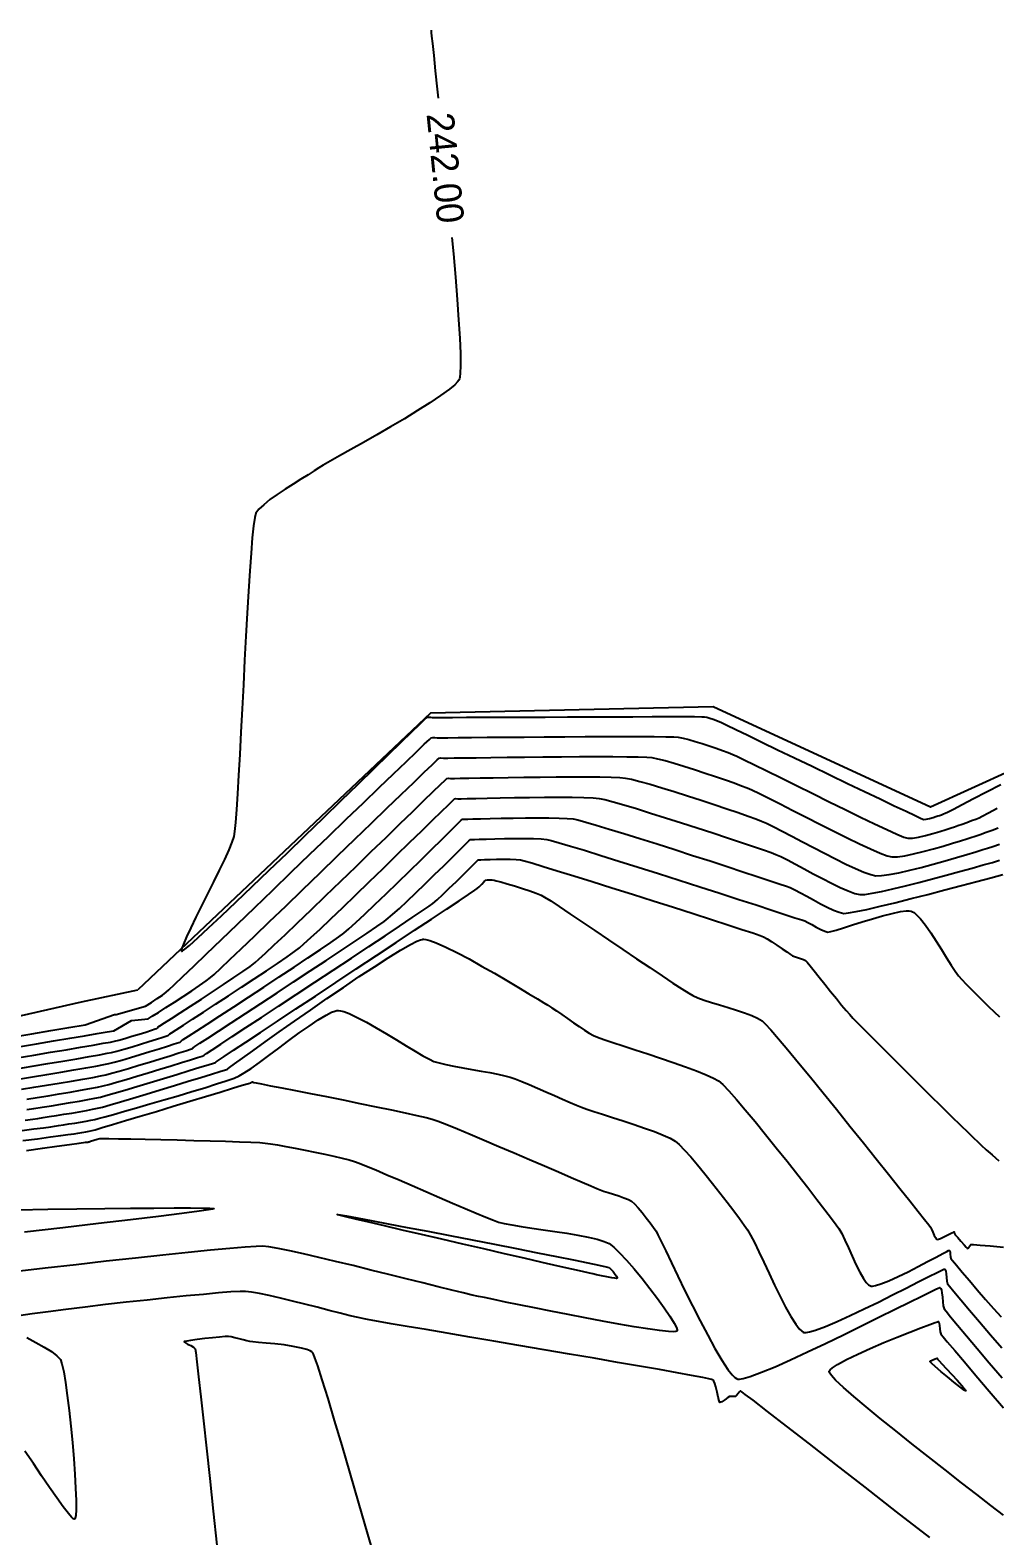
# Model space of a CAD drawing. Header units: metres. Extents: x 708931 to 723899, y 5405153 to 5413472.
# Drawn here: x 709458.7 to 709600.9, y 5411936.3 to 5412158.4 of the extents above; entities that cross this region are included whole.
import ezdxf

# ---------------------------------------------------------------- set-up
doc = ezdxf.new("R2010")
doc.units = ezdxf.units.M
doc.header["$LTSCALE"] = 12.7
doc.header["$MEASUREMENT"] = 0
for name, color, linetype in [('CONT-MJR1', 252, 'Continuous'), ('CONT-MNR1', 251, 'Continuous'), ('contornos2', 7, 'Continuous')]:
    doc.layers.add(name, color=color, linetype=linetype)

msp = doc.modelspace()

# ---------------------------------------------------------------- linework, layer by layer
at = {"layer": 'CONT-MJR1', "flags": 128}
for points, elevation in [([(709456.96, 5412008.41), (709459.58, 5412008.85), (709462.12, 5412009.27), (709464.51, 5412009.68), (709466.67, 5412010.04), (709468.53, 5412010.36), (709470, 5412010.61), (709471.01, 5412010.79), (709473.61, 5412012.29), (709473.61, 5412012.29), (709473.61, 5412012.29), (709473.61, 5412012.29), (709473.61, 5412012.29), (709473.61, 5412012.29), (709473.61, 5412012.29), (709473.61, 5412012.29), (709473.61, 5412012.29), (709473.61, 5412012.29), (709476.06, 5412012.53), (709476.66, 5412012.91), (709477.56, 5412013.49), (709478.67, 5412014.2), (709479.91, 5412015), (709481.21, 5412015.85), (709482.47, 5412016.68), (709483.62, 5412017.46), (709484.58, 5412018.13), (709485.26, 5412018.64), (709485.78, 5412019.1), (709486.74, 5412019.99), (709488.09, 5412021.27), (709489.78, 5412022.88), (709491.75, 5412024.77), (709493.95, 5412026.89), (709496.33, 5412029.18), (709498.82, 5412031.59), (709501.39, 5412034.07), (709503.97, 5412036.56), (709506.51, 5412039.02), (709508.95, 5412041.38), (709511.25, 5412043.61), (709513.35, 5412045.64), (709515.19, 5412047.42), (709516.72, 5412048.9), (709517.89, 5412050.02), (709518.65, 5412050.74), (709518.93, 5412051), (709519.21, 5412051.03), (709519.59, 5412051.01), (709519.89, 5412051), (709520.24, 5412051), (709521.15, 5412051.02), (709522.56, 5412051.04), (709524.38, 5412051.06), (709526.54, 5412051.09), (709528.95, 5412051.12), (709531.54, 5412051.15), (709534.24, 5412051.18), (709536.97, 5412051.2), (709539.64, 5412051.21), (709542.19, 5412051.22), (709544.53, 5412051.22), (709546.59, 5412051.2), (709548.3, 5412051.17), (709549.56, 5412051.13), (709550.31, 5412051.07), (709551.15, 5412050.9), (709552.25, 5412050.62), (709553.57, 5412050.24), (709555.03, 5412049.8), (709556.58, 5412049.31), (709558.16, 5412048.8), (709559.7, 5412048.28), (709561.15, 5412047.78), (709562.45, 5412047.33), (709563.53, 5412046.93), (709564.33, 5412046.63), (709565.05, 5412046.31), (709566.15, 5412045.78), (709567.56, 5412045.07), (709569.22, 5412044.23), (709571.07, 5412043.29), (709573.05, 5412042.28), (709575.08, 5412041.25), (709577.11, 5412040.23), (709579.08, 5412039.26), (709580.91, 5412038.37), (709582.55, 5412037.6), (709583.93, 5412037), (709585, 5412036.59), (709585.67, 5412036.41), (709586.49, 5412036.43), (709587.58, 5412036.59), (709588.88, 5412036.86), (709590.31, 5412037.21), (709591.79, 5412037.61), (709593.24, 5412038.03), (709594.6, 5412038.44), (709595.79, 5412038.81), (709596.72, 5412039.1), (709597.33, 5412039.29), (709597.95, 5412039.49), (709598.7, 5412039.75), (709599.56, 5412040.05), (709600.46, 5412040.38), (709601.35, 5412040.71)], 240), ([(709458.17, 5412000.7), (709459.68, 5412000.94), (709461.3, 5412001.2), (709462.94, 5412001.47), (709464.56, 5412001.74), (709466.08, 5412002), (709467.44, 5412002.25), (709468.58, 5412002.46), (709469.42, 5412002.64), (709470.24, 5412002.85), (709471.38, 5412003.18), (709472.79, 5412003.59), (709474.37, 5412004.06), (709476.06, 5412004.57), (709477.77, 5412005.09), (709479.43, 5412005.61), (709480.96, 5412006.08), (709482.28, 5412006.5), (709483.33, 5412006.82), (709484.01, 5412007.04), (709484.26, 5412007.12), (709484.31, 5412007.17), (709484.36, 5412007.23), (709484.65, 5412007.42), (709485.47, 5412007.96), (709486.75, 5412008.8), (709488.43, 5412009.91), (709490.45, 5412011.24), (709492.74, 5412012.74), (709495.24, 5412014.39), (709497.88, 5412016.13), (709500.6, 5412017.93), (709503.33, 5412019.73), (709506.01, 5412021.51), (709508.58, 5412023.21), (709510.97, 5412024.8), (709513.12, 5412026.23), (709514.96, 5412027.47), (709516.43, 5412028.46), (709517.47, 5412029.17), (709518, 5412029.56), (709518.65, 5412030.11), (709519.48, 5412030.88), (709520.43, 5412031.79), (709521.43, 5412032.76), (709522.41, 5412033.72), (709523.3, 5412034.6), (709524.02, 5412035.32), (709524.5, 5412035.81), (709524.69, 5412035.99), (709524.78, 5412035.99), (709524.88, 5412035.99), (709525.09, 5412036), (709525.65, 5412036.02), (709526.46, 5412036.04), (709527.42, 5412036.07), (709528.44, 5412036.08), (709529.43, 5412036.08), (709530.29, 5412036.06), (709530.92, 5412036), (709531.47, 5412035.86), (709532.62, 5412035.53), (709534.27, 5412035.03), (709536.35, 5412034.39), (709538.79, 5412033.63), (709541.5, 5412032.78), (709544.41, 5412031.87), (709547.43, 5412030.92), (709550.49, 5412029.95), (709553.5, 5412028.99), (709556.4, 5412028.06), (709559.09, 5412027.19), (709561.5, 5412026.41), (709563.56, 5412025.74), (709565.17, 5412025.21), (709566.27, 5412024.84), (709566.77, 5412024.65), (709567.31, 5412024.35), (709567.99, 5412023.92), (709568.74, 5412023.4), (709569.5, 5412022.88), (709570.18, 5412022.4), (709570.71, 5412022.03), (709571.02, 5412021.84), (709571.34, 5412021.71), (709571.77, 5412021.57), (709572.23, 5412021.43), (709572.65, 5412021.29), (709572.95, 5412021.13), (709573.18, 5412020.89), (709573.63, 5412020.36), (709574.24, 5412019.6), (709574.98, 5412018.67), (709575.8, 5412017.64), (709576.65, 5412016.58), (709577.49, 5412015.53), (709578.26, 5412014.57), (709578.93, 5412013.76), (709579.46, 5412013.16), (709579.92, 5412012.66), (709580.72, 5412011.85), (709581.8, 5412010.76), (709583.1, 5412009.44), (709584.59, 5412007.95), (709586.2, 5412006.34), (709587.89, 5412004.65), (709589.61, 5412002.94), (709591.31, 5412001.25), (709592.94, 5411999.64), (709594.45, 5411998.15), (709595.79, 5411996.84), (709596.91, 5411995.75), (709597.75, 5411994.93), (709598.28, 5411994.44), (709598.85, 5411993.92), (709599.59, 5411993.24), (709600.46, 5411992.46), (709601.43, 5411991.59)], 235), ([(709458.13, 5411993.14), (709460.47, 5411993.46), (709462.61, 5411993.75), (709464.45, 5411994), (709465.89, 5411994.2), (709466.83, 5411994.33), (709467.17, 5411994.37), (709467.27, 5411994.39), (709467.37, 5411994.41), (709467.57, 5411994.48), (709468.02, 5411994.63), (709468.54, 5411994.78), (709468.92, 5411994.88), (709469.31, 5411994.88), (709470.26, 5411994.87), (709471.68, 5411994.85), (709473.49, 5411994.82), (709475.59, 5411994.77), (709477.9, 5411994.73), (709480.33, 5411994.67), (709482.8, 5411994.61), (709485.2, 5411994.55), (709487.46, 5411994.48), (709489.49, 5411994.41), (709491.2, 5411994.35), (709492.49, 5411994.28), (709493.29, 5411994.22), (709494.09, 5411994.11), (709495.13, 5411993.94), (709496.36, 5411993.72), (709497.73, 5411993.46), (709499.17, 5411993.18), (709500.64, 5411992.87), (709502.08, 5411992.57), (709503.44, 5411992.27), (709504.66, 5411991.98), (709505.68, 5411991.72), (709506.46, 5411991.5), (709507.16, 5411991.25), (709508.23, 5411990.82), (709509.61, 5411990.25), (709511.23, 5411989.55), (709513.04, 5411988.77), (709514.98, 5411987.93), (709516.98, 5411987.06), (709518.98, 5411986.18), (709520.93, 5411985.34), (709522.76, 5411984.55), (709524.41, 5411983.85), (709525.83, 5411983.27), (709526.94, 5411982.83), (709527.69, 5411982.56), (709528.52, 5411982.36), (709529.65, 5411982.14), (709531.03, 5411981.92), (709532.6, 5411981.68), (709534.28, 5411981.43), (709536.02, 5411981.17), (709537.75, 5411980.9), (709539.4, 5411980.62), (709540.92, 5411980.32), (709542.24, 5411980.02), (709543.29, 5411979.7), (709544.01, 5411979.38), (709544.67, 5411978.86), (709545.54, 5411978.03), (709546.55, 5411976.93), (709547.68, 5411975.65), (709548.85, 5411974.24), (709550.01, 5411972.77), (709551.12, 5411971.31), (709552.13, 5411969.93), (709552.97, 5411968.69), (709553.59, 5411967.65), (709553.91, 5411967.02), (709554.01, 5411966.68), (709554.01, 5411966.53), (709553.99, 5411966.48), (709553.96, 5411966.45), (709553.83, 5411966.4), (709553.48, 5411966.37), (709552.73, 5411966.41), (709551.4, 5411966.55), (709549.69, 5411966.79), (709547.68, 5411967.12), (709545.43, 5411967.51), (709543.02, 5411967.95), (709540.49, 5411968.42), (709537.94, 5411968.92), (709535.41, 5411969.42), (709532.99, 5411969.9), (709530.73, 5411970.36), (709528.71, 5411970.77), (709526.99, 5411971.13), (709525.64, 5411971.41), (709524.73, 5411971.59), (709523.83, 5411971.79), (709522.5, 5411972.11), (709520.79, 5411972.53), (709518.78, 5411973.03), (709516.53, 5411973.59), (709514.08, 5411974.2), (709511.52, 5411974.84), (709508.89, 5411975.49), (709506.25, 5411976.14), (709503.68, 5411976.76), (709501.23, 5411977.34), (709498.95, 5411977.86), (709496.92, 5411978.3), (709495.2, 5411978.65), (709493.83, 5411978.89), (709492.9, 5411979), (709491.98, 5411978.98), (709490.35, 5411978.87), (709488.07, 5411978.68), (709485.24, 5411978.41), (709481.93, 5411978.08), (709478.21, 5411977.69), (709474.17, 5411977.25), (709469.88, 5411976.78), (709465.42, 5411976.27), (709460.87, 5411975.75), (709456.3, 5411975.21)], 230), ([(709602.12, 5411939.32), (709600.28, 5411940.74), (709598.19, 5411942.36), (709595.92, 5411944.12), (709593.53, 5411945.99), (709591.07, 5411947.91), (709588.62, 5411949.85), (709586.24, 5411951.75), (709583.97, 5411953.58), (709581.9, 5411955.29), (709580.06, 5411956.84), (709578.54, 5411958.17), (709577.39, 5411959.26), (709576.77, 5411959.91), (709576.51, 5411960.27), (709576.43, 5411960.43), (709576.43, 5411960.49), (709576.45, 5411960.57), (709576.57, 5411960.75), (709576.92, 5411961.06), (709577.67, 5411961.56), (709578.99, 5411962.28), (709580.64, 5411963.09), (709582.5, 5411963.93), (709584.47, 5411964.78), (709586.44, 5411965.59), (709588.3, 5411966.34), (709589.95, 5411966.98), (709591.28, 5411967.47), (709592.04, 5411967.74), (709592.39, 5411967.85), (709592.51, 5411967.88), (709592.54, 5411967.87), (709592.56, 5411967.85), (709592.61, 5411967.78), (709592.66, 5411967.61), (709592.71, 5411967.29), (709592.75, 5411966.82), (709592.8, 5411966.38), (709592.89, 5411966.07), (709592.9, 5411966.05), (709592.99, 5411965.93), (709593.25, 5411965.61), (709593.85, 5411964.89), (709594.94, 5411963.6), (709596.36, 5411961.92), (709598.07, 5411959.91), (709600.02, 5411957.63), (709602.15, 5411955.14)], 230)]:
    msp.add_lwpolyline(points, dxfattribs=dict(at, elevation=elevation))
at = {"layer": 'CONT-MNR1', "flags": 128}
for points, elevation in [([(709517.75, 5412158.38), (709517.76, 5412158.29), (709517.79, 5412158.05), (709517.84, 5412157.49), (709517.95, 5412156.42), (709518.14, 5412154.62), (709518.38, 5412152.35), (709518.66, 5412149.68), (709518.8, 5412148.33)], 242), ([(709520.83, 5412127.77), (709521.04, 5412125.4), (709521.34, 5412121.93), (709521.6, 5412118.65), (709521.82, 5412115.64), (709521.98, 5412112.96), (709522.07, 5412110.68), (709522.1, 5412108.85), (709522.06, 5412107.77), (709522, 5412107.21), (709521.94, 5412106.95), (709521.9, 5412106.86), (709521.84, 5412106.75), (709521.65, 5412106.5), (709521.24, 5412106.07), (709520.46, 5412105.41), (709519.16, 5412104.46), (709517.58, 5412103.39), (709515.77, 5412102.25), (709513.82, 5412101.06), (709511.79, 5412099.86), (709509.75, 5412098.68), (709507.77, 5412097.55), (709505.92, 5412096.51), (709504.27, 5412095.58), (709502.89, 5412094.79), (709501.85, 5412094.19), (709501.22, 5412093.81), (709500.53, 5412093.36), (709499.63, 5412092.8), (709498.57, 5412092.14), (709497.42, 5412091.42), (709496.23, 5412090.66), (709495.07, 5412089.88), (709494, 5412089.12), (709493.08, 5412088.38), (709492.36, 5412087.71), (709491.91, 5412087.12), (709491.75, 5412086.51), (709491.58, 5412085.28), (709491.4, 5412083.5), (709491.22, 5412081.25), (709491.03, 5412078.6), (709490.85, 5412075.62), (709490.65, 5412072.38), (709490.46, 5412068.96), (709490.27, 5412065.42), (709490.08, 5412061.83), (709489.9, 5412058.27), (709489.72, 5412054.82), (709489.54, 5412051.53), (709489.37, 5412048.48), (709489.21, 5412045.75), (709489.06, 5412043.41), (709488.92, 5412041.52), (709488.79, 5412040.17), (709488.68, 5412039.41), (709488.4, 5412038.59), (709487.92, 5412037.45), (709487.28, 5412036.05), (709486.52, 5412034.46), (709485.68, 5412032.75), (709484.8, 5412030.97), (709483.92, 5412029.21), (709483.09, 5412027.52), (709482.34, 5412025.97), (709481.71, 5412024.63), (709481.25, 5412023.56), (709481.03, 5412022.95), (709480.96, 5412022.65), (709480.97, 5412022.54), (709480.99, 5412022.52), (709481.02, 5412022.51), (709481.13, 5412022.57), (709481.45, 5412022.81), (709482.13, 5412023.38), (709483.36, 5412024.48), (709484.95, 5412025.94), (709486.85, 5412027.73), (709489.01, 5412029.78), (709491.38, 5412032.04), (709493.91, 5412034.46), (709496.53, 5412037), (709499.21, 5412039.59), (709501.88, 5412042.18), (709504.49, 5412044.72), (709507, 5412047.16), (709509.35, 5412049.45), (709511.48, 5412051.53), (709513.35, 5412053.35), (709514.9, 5412054.86), (709516.08, 5412056.01), (709516.83, 5412056.74), (709517.11, 5412057), (709517.34, 5412057.03), (709517.65, 5412057.02), (709517.89, 5412057), (709518.27, 5412057), (709519.3, 5412057.01), (709520.9, 5412057.01), (709522.98, 5412057.02), (709525.47, 5412057.03), (709528.28, 5412057.04), (709531.34, 5412057.05), (709534.57, 5412057.06), (709537.87, 5412057.07), (709541.18, 5412057.08), (709544.41, 5412057.09), (709547.49, 5412057.1), (709550.32, 5412057.11), (709552.83, 5412057.11), (709554.94, 5412057.11), (709556.58, 5412057.11), (709557.64, 5412057.1), (709558.07, 5412057.09), (709558.41, 5412057.02), (709558.85, 5412056.89), (709559.32, 5412056.73), (709559.75, 5412056.58), (709560.08, 5412056.45), (709560.45, 5412056.28), (709561.35, 5412055.85), (709562.7, 5412055.2), (709564.45, 5412054.36), (709566.52, 5412053.36), (709568.83, 5412052.24), (709571.32, 5412051.04), (709573.91, 5412049.79), (709576.55, 5412048.52), (709579.14, 5412047.27), (709581.63, 5412046.07), (709583.95, 5412044.97), (709586.01, 5412043.98), (709587.76, 5412043.15), (709589.12, 5412042.51), (709590.01, 5412042.1), (709590.38, 5412041.95), (709590.74, 5412041.98), (709591.22, 5412042.09), (709591.74, 5412042.24), (709592.17, 5412042.37), (709592.44, 5412042.46), (709592.68, 5412042.54), (709592.99, 5412042.65), (709593.3, 5412042.77), (709593.54, 5412042.86), (709593.88, 5412043.04), (709594.74, 5412043.49), (709596.04, 5412044.16), (709597.7, 5412045.02), (709599.63, 5412046.01), (709601.75, 5412047.09)], 242), ([(709455.95, 5412009.83), (709458.88, 5412010.32), (709461.72, 5412010.8), (709464.38, 5412011.25), (709466.78, 5412011.65), (709471.1, 5412013.16), (709471.1, 5412013.16), (709471.1, 5412013.16), (709471.1, 5412013.16), (709471.1, 5412013.16), (709471.1, 5412013.16), (709471.1, 5412013.16), (709471.1, 5412013.16), (709471.1, 5412013.16), (709471.33, 5412013.16), (709471.33, 5412013.16), (709471.33, 5412013.16), (709471.33, 5412013.16), (709475.66, 5412014.39), (709476.53, 5412014.95), (709477.4, 5412015.53), (709478.17, 5412016.05), (709478.72, 5412016.46), (709479.1, 5412016.8), (709479.93, 5412017.59), (709481.17, 5412018.77), (709482.77, 5412020.3), (709484.67, 5412022.13), (709486.84, 5412024.22), (709489.22, 5412026.51), (709491.76, 5412028.96), (709494.42, 5412031.53), (709497.15, 5412034.16), (709499.9, 5412036.81), (709502.61, 5412039.43), (709505.25, 5412041.97), (709507.77, 5412044.4), (709510.11, 5412046.65), (709512.22, 5412048.69), (709514.07, 5412050.47), (709515.6, 5412051.93), (709516.75, 5412053.04), (709517.5, 5412053.75), (709517.78, 5412054), (709518.01, 5412054.04), (709518.32, 5412054.03), (709518.64, 5412054.01), (709518.89, 5412054), (709519.26, 5412054), (709520.24, 5412054.01), (709521.75, 5412054.03), (709523.7, 5412054.05), (709526.03, 5412054.07), (709528.65, 5412054.09), (709531.48, 5412054.11), (709534.44, 5412054.13), (709537.46, 5412054.15), (709540.46, 5412054.17), (709543.35, 5412054.18), (709546.07, 5412054.19), (709548.53, 5412054.18), (709550.64, 5412054.17), (709552.35, 5412054.15), (709553.55, 5412054.12), (709554.19, 5412054.08), (709554.89, 5412053.94), (709555.74, 5412053.73), (709556.69, 5412053.45), (709557.71, 5412053.13), (709558.75, 5412052.79), (709559.76, 5412052.44), (709560.71, 5412052.11), (709561.54, 5412051.8), (709562.21, 5412051.54), (709562.82, 5412051.27), (709563.92, 5412050.74), (709565.42, 5412050.01), (709567.25, 5412049.1), (709569.35, 5412048.07), (709571.62, 5412046.94), (709574.01, 5412045.76), (709576.43, 5412044.57), (709578.8, 5412043.4), (709581.07, 5412042.3), (709583.14, 5412041.31), (709584.94, 5412040.46), (709586.41, 5412039.8), (709587.46, 5412039.36), (709588.03, 5412039.18), (709588.71, 5412039.2), (709589.6, 5412039.35), (709590.62, 5412039.59), (709591.7, 5412039.88), (709592.74, 5412040.19), (709593.67, 5412040.49), (709594.41, 5412040.73), (709594.89, 5412040.88), (709595.39, 5412041.04), (709596.02, 5412041.26), (709596.72, 5412041.51), (709597.42, 5412041.77), (709598.05, 5412042.01), (709598.54, 5412042.21), (709599, 5412042.44), (709599.93, 5412042.92), (709601.22, 5412043.6)], 241), ([(709456.73, 5412006.78), (709459.2, 5412007.19), (709461.63, 5412007.6), (709463.95, 5412007.99), (709466.08, 5412008.35), (709467.93, 5412008.67), (709469.43, 5412008.93), (709470.5, 5412009.12), (709471.07, 5412009.23), (709471.74, 5412009.41), (709472.63, 5412009.66), (709473.65, 5412009.96), (709474.7, 5412010.29), (709475.69, 5412010.59), (709476.52, 5412010.86), (709477.1, 5412011.04), (709477.32, 5412011.12), (709477.43, 5412011.23), (709477.53, 5412011.35), (709477.78, 5412011.51), (709478.46, 5412011.94), (709479.48, 5412012.6), (709480.78, 5412013.44), (709482.27, 5412014.41), (709483.89, 5412015.46), (709485.54, 5412016.54), (709487.17, 5412017.61), (709488.68, 5412018.62), (709490.01, 5412019.53), (709491.08, 5412020.28), (709491.81, 5412020.83), (709492.38, 5412021.32), (709493.34, 5412022.21), (709494.64, 5412023.43), (709496.23, 5412024.94), (709498.05, 5412026.69), (709500.06, 5412028.62), (709502.2, 5412030.69), (709504.43, 5412032.84), (709506.69, 5412035.03), (709508.93, 5412037.21), (709511.11, 5412039.31), (709513.16, 5412041.31), (709515.04, 5412043.13), (709516.7, 5412044.74), (709518.08, 5412046.08), (709519.14, 5412047.1), (709519.82, 5412047.76), (709520.08, 5412048), (709520.32, 5412048.02), (709520.63, 5412048.01), (709520.89, 5412048), (709521.21, 5412048), (709522.04, 5412048.02), (709523.33, 5412048.05), (709524.98, 5412048.08), (709526.93, 5412048.11), (709529.1, 5412048.15), (709531.42, 5412048.18), (709533.81, 5412048.21), (709536.2, 5412048.23), (709538.52, 5412048.24), (709540.7, 5412048.24), (709542.65, 5412048.22), (709544.3, 5412048.19), (709545.59, 5412048.13), (709546.43, 5412048.05), (709547.31, 5412047.87), (709548.53, 5412047.56), (709550.03, 5412047.14), (709551.75, 5412046.63), (709553.61, 5412046.05), (709555.57, 5412045.43), (709557.55, 5412044.79), (709559.49, 5412044.14), (709561.34, 5412043.52), (709563.02, 5412042.95), (709564.47, 5412042.44), (709565.64, 5412042.02), (709566.46, 5412041.71), (709567.22, 5412041.38), (709568.26, 5412040.87), (709569.51, 5412040.22), (709570.94, 5412039.48), (709572.49, 5412038.66), (709574.1, 5412037.81), (709575.75, 5412036.96), (709577.36, 5412036.13), (709578.9, 5412035.37), (709580.31, 5412034.71), (709581.56, 5412034.18), (709582.57, 5412033.81), (709583.32, 5412033.64), (709584.14, 5412033.66), (709585.29, 5412033.81), (709586.7, 5412034.08), (709588.3, 5412034.45), (709590.01, 5412034.88), (709591.78, 5412035.36), (709593.54, 5412035.85), (709595.22, 5412036.33), (709596.75, 5412036.79), (709598.06, 5412037.19), (709599.09, 5412037.5), (709599.78, 5412037.71), (709600.55, 5412037.96), (709601.53, 5412038.3)], 239), ([(709456.69, 5412005.18), (709458.97, 5412005.56), (709461.25, 5412005.94), (709463.46, 5412006.31), (709465.52, 5412006.66), (709467.34, 5412006.97), (709468.86, 5412007.24), (709469.99, 5412007.45), (709470.66, 5412007.58), (709471.44, 5412007.79), (709472.47, 5412008.08), (709473.67, 5412008.43), (709474.92, 5412008.81), (709476.16, 5412009.2), (709477.28, 5412009.55), (709478.2, 5412009.84), (709478.82, 5412010.04), (709479.06, 5412010.12), (709479.15, 5412010.22), (709479.24, 5412010.32), (709479.49, 5412010.48), (709480.18, 5412010.93), (709481.24, 5412011.61), (709482.61, 5412012.5), (709484.22, 5412013.54), (709486, 5412014.7), (709487.88, 5412015.93), (709489.8, 5412017.19), (709491.7, 5412018.44), (709493.49, 5412019.63), (709495.12, 5412020.72), (709496.52, 5412021.68), (709497.62, 5412022.46), (709498.36, 5412023.01), (709499.02, 5412023.58), (709500.05, 5412024.52), (709501.38, 5412025.77), (709502.96, 5412027.28), (709504.74, 5412028.98), (709506.65, 5412030.83), (709508.65, 5412032.76), (709510.68, 5412034.73), (709512.68, 5412036.67), (709514.59, 5412038.54), (709516.37, 5412040.27), (709517.95, 5412041.82), (709519.29, 5412043.12), (709520.32, 5412044.12), (709520.98, 5412044.76), (709521.23, 5412044.99), (709521.42, 5412045.02), (709521.68, 5412045), (709521.88, 5412044.99), (709522.21, 5412045), (709523.07, 5412045.02), (709524.37, 5412045.06), (709526.03, 5412045.09), (709527.96, 5412045.13), (709530.07, 5412045.17), (709532.27, 5412045.2), (709534.48, 5412045.22), (709536.61, 5412045.23), (709538.57, 5412045.22), (709540.27, 5412045.19), (709541.63, 5412045.13), (709542.55, 5412045.04), (709543.37, 5412044.87), (709544.6, 5412044.55), (709546.18, 5412044.1), (709548.03, 5412043.54), (709550.11, 5412042.9), (709552.33, 5412042.21), (709554.65, 5412041.47), (709556.98, 5412040.71), (709559.28, 5412039.96), (709561.47, 5412039.24), (709563.49, 5412038.57), (709565.28, 5412037.96), (709566.76, 5412037.45), (709567.88, 5412037.06), (709568.58, 5412036.8), (709569.33, 5412036.46), (709570.31, 5412035.97), (709571.46, 5412035.37), (709572.73, 5412034.68), (709574.08, 5412033.95), (709575.45, 5412033.22), (709576.8, 5412032.53), (709578.07, 5412031.91), (709579.23, 5412031.4), (709580.21, 5412031.04), (709580.96, 5412030.87), (709581.67, 5412030.9), (709582.76, 5412031.06), (709584.16, 5412031.33), (709585.82, 5412031.7), (709587.67, 5412032.14), (709589.64, 5412032.64), (709591.67, 5412033.17), (709593.7, 5412033.71), (709595.66, 5412034.25), (709597.49, 5412034.76), (709599.12, 5412035.23), (709600.5, 5412035.62), (709601.55, 5412035.93)], 238), ([(709456.95, 5412003.65), (709459, 5412003.98), (709461.1, 5412004.33), (709463.16, 5412004.67), (709465.11, 5412005), (709466.87, 5412005.31), (709468.36, 5412005.57), (709469.51, 5412005.79), (709470.24, 5412005.94), (709471.06, 5412006.15), (709472.16, 5412006.46), (709473.47, 5412006.84), (709474.88, 5412007.27), (709476.31, 5412007.71), (709477.68, 5412008.13), (709478.91, 5412008.52), (709479.89, 5412008.83), (709480.55, 5412009.04), (709480.79, 5412009.12), (709480.87, 5412009.2), (709480.95, 5412009.29), (709481.23, 5412009.47), (709482, 5412009.97), (709483.21, 5412010.76), (709484.76, 5412011.77), (709486.61, 5412012.97), (709488.66, 5412014.31), (709490.85, 5412015.74), (709493.12, 5412017.23), (709495.38, 5412018.72), (709497.57, 5412020.17), (709499.61, 5412021.53), (709501.44, 5412022.76), (709502.98, 5412023.81), (709504.16, 5412024.63), (709504.91, 5412025.19), (709505.63, 5412025.82), (709506.67, 5412026.77), (709507.97, 5412027.98), (709509.47, 5412029.41), (709511.11, 5412030.99), (709512.83, 5412032.65), (709514.57, 5412034.34), (709516.27, 5412036.01), (709517.87, 5412037.58), (709519.32, 5412039), (709520.56, 5412040.21), (709521.52, 5412041.16), (709522.15, 5412041.77), (709522.38, 5412041.99), (709522.53, 5412042.01), (709522.73, 5412042), (709522.88, 5412041.99), (709523.17, 5412042), (709523.91, 5412042.02), (709525.03, 5412042.05), (709526.45, 5412042.09), (709528.08, 5412042.13), (709529.85, 5412042.16), (709531.67, 5412042.18), (709533.46, 5412042.19), (709535.13, 5412042.19), (709536.62, 5412042.16), (709537.82, 5412042.11), (709538.68, 5412042.03), (709539.38, 5412041.87), (709540.55, 5412041.56), (709542.11, 5412041.1), (709544, 5412040.53), (709546.17, 5412039.87), (709548.54, 5412039.13), (709551.06, 5412038.33), (709553.67, 5412037.5), (709556.3, 5412036.65), (709558.89, 5412035.82), (709561.38, 5412035.01), (709563.7, 5412034.24), (709565.8, 5412033.55), (709567.61, 5412032.95), (709569.08, 5412032.46), (709570.13, 5412032.1), (709570.7, 5412031.89), (709571.39, 5412031.58), (709572.22, 5412031.14), (709573.15, 5412030.63), (709574.14, 5412030.08), (709575.16, 5412029.52), (709576.15, 5412029.01), (709577.08, 5412028.57), (709577.92, 5412028.26), (709578.61, 5412028.1), (709579.26, 5412028.15), (709580.41, 5412028.36), (709582, 5412028.69), (709583.93, 5412029.14), (709586.12, 5412029.67), (709588.5, 5412030.27), (709590.98, 5412030.9), (709593.48, 5412031.55), (709595.92, 5412032.19), (709598.21, 5412032.8), (709600.28, 5412033.35), (709602.04, 5412033.83)], 237), ([(709457.4, 5412002.15), (709459.2, 5412002.44), (709461.07, 5412002.74), (709462.95, 5412003.05), (709464.76, 5412003.36), (709466.43, 5412003.65), (709467.88, 5412003.9), (709469.04, 5412004.12), (709469.83, 5412004.29), (709470.66, 5412004.5), (709471.8, 5412004.82), (709473.17, 5412005.23), (709474.68, 5412005.68), (709476.27, 5412006.16), (709477.83, 5412006.64), (709479.3, 5412007.1), (709480.58, 5412007.5), (709481.6, 5412007.82), (709482.28, 5412008.04), (709482.52, 5412008.12), (709482.59, 5412008.19), (709482.66, 5412008.26), (709482.93, 5412008.44), (709483.69, 5412008.93), (709484.87, 5412009.71), (709486.43, 5412010.73), (709488.28, 5412011.94), (709490.38, 5412013.32), (709492.66, 5412014.81), (709495.05, 5412016.38), (709497.49, 5412017.99), (709499.93, 5412019.6), (709502.29, 5412021.16), (709504.52, 5412022.64), (709506.55, 5412024), (709508.32, 5412025.19), (709509.77, 5412026.18), (709510.84, 5412026.92), (709511.45, 5412027.38), (709512.14, 5412027.96), (709513.08, 5412028.83), (709514.23, 5412029.91), (709515.51, 5412031.14), (709516.88, 5412032.46), (709518.27, 5412033.81), (709519.61, 5412035.13), (709520.85, 5412036.34), (709521.92, 5412037.4), (709522.77, 5412038.24), (709523.32, 5412038.79), (709523.54, 5412038.99), (709523.7, 5412039), (709523.88, 5412038.99), (709524.15, 5412039), (709524.84, 5412039.02), (709525.87, 5412039.06), (709527.14, 5412039.09), (709528.56, 5412039.13), (709530.05, 5412039.15), (709531.51, 5412039.15), (709532.84, 5412039.14), (709533.97, 5412039.09), (709534.8, 5412039.01), (709535.45, 5412038.86), (709536.64, 5412038.52), (709538.31, 5412038.03), (709540.37, 5412037.4), (709542.78, 5412036.65), (709545.44, 5412035.81), (709548.3, 5412034.91), (709551.28, 5412033.96), (709554.33, 5412032.99), (709557.35, 5412032.01), (709560.3, 5412031.06), (709563.1, 5412030.16), (709565.67, 5412029.33), (709567.96, 5412028.58), (709569.89, 5412027.95), (709571.39, 5412027.46), (709572.39, 5412027.13), (709572.83, 5412026.98), (709573.3, 5412026.75), (709573.89, 5412026.43), (709574.54, 5412026.07), (709575.19, 5412025.73), (709575.78, 5412025.46), (709576.26, 5412025.33), (709576.68, 5412025.4), (709577.48, 5412025.62), (709578.56, 5412025.96), (709579.87, 5412026.38), (709581.31, 5412026.84), (709582.82, 5412027.3), (709584.31, 5412027.74), (709585.71, 5412028.1), (709586.95, 5412028.35), (709587.77, 5412028.45), (709588.25, 5412028.46), (709588.51, 5412028.42), (709588.61, 5412028.39), (709588.72, 5412028.34), (709588.95, 5412028.2), (709589.33, 5412027.89), (709589.88, 5412027.31), (709590.62, 5412026.36), (709591.4, 5412025.23), (709592.2, 5412024.01), (709592.98, 5412022.75), (709593.73, 5412021.54), (709594.41, 5412020.45), (709595.01, 5412019.55), (709595.49, 5412018.9), (709595.99, 5412018.35), (709596.63, 5412017.67), (709597.37, 5412016.9), (709598.19, 5412016.07), (709599.05, 5412015.22), (709599.91, 5412014.37), (709600.75, 5412013.56), (709601.52, 5412012.82)], 236), ([(709458.16, 5411999.15), (709459.21, 5411999.32), (709460.44, 5411999.51), (709461.78, 5411999.72), (709463.19, 5411999.95), (709464.59, 5412000.18), (709465.94, 5412000.41), (709467.16, 5412000.62), (709468.2, 5412000.82), (709469.01, 5412001), (709469.81, 5412001.21), (709471.04, 5412001.56), (709472.6, 5412002.01), (709474.4, 5412002.55), (709476.34, 5412003.14), (709478.33, 5412003.75), (709480.28, 5412004.35), (709482.08, 5412004.9), (709483.65, 5412005.39), (709484.89, 5412005.77), (709485.7, 5412006.02), (709485.99, 5412006.12), (709486.03, 5412006.16), (709486.07, 5412006.2), (709486.38, 5412006.41), (709487.25, 5412006.99), (709488.63, 5412007.9), (709490.44, 5412009.1), (709492.62, 5412010.54), (709495.1, 5412012.19), (709497.81, 5412013.99), (709500.7, 5412015.9), (709503.69, 5412017.88), (709506.71, 5412019.89), (709509.7, 5412021.87), (709512.6, 5412023.79), (709515.33, 5412025.6), (709517.83, 5412027.26), (709520.03, 5412028.73), (709521.87, 5412029.95), (709523.28, 5412030.89), (709524.2, 5412031.51), (709524.55, 5412031.75), (709524.85, 5412032.03), (709525.22, 5412032.42), (709525.58, 5412032.79), (709525.84, 5412032.99), (709526.09, 5412033.03), (709526.43, 5412033.04), (709526.78, 5412033.02), (709527.04, 5412032.99), (709527.35, 5412032.91), (709528.03, 5412032.73), (709528.97, 5412032.46), (709530.06, 5412032.14), (709531.21, 5412031.78), (709532.31, 5412031.42), (709533.26, 5412031.09), (709533.96, 5412030.8), (709534.47, 5412030.5), (709535.39, 5412029.92), (709536.65, 5412029.09), (709538.2, 5412028.05), (709539.97, 5412026.86), (709541.9, 5412025.56), (709543.93, 5412024.19), (709546, 5412022.79), (709548.04, 5412021.41), (709550, 5412020.09), (709551.81, 5412018.88), (709553.41, 5412017.81), (709554.74, 5412016.94), (709555.74, 5412016.31), (709556.35, 5412015.96), (709557.06, 5412015.65), (709557.99, 5412015.31), (709559.08, 5412014.96), (709560.28, 5412014.58), (709561.53, 5412014.2), (709562.77, 5412013.81), (709563.95, 5412013.41), (709565.01, 5412013.02), (709565.89, 5412012.63), (709566.54, 5412012.26), (709567.02, 5412011.81), (709567.84, 5412010.9), (709568.96, 5412009.6), (709570.34, 5412007.97), (709571.93, 5412006.05), (709573.69, 5412003.91), (709575.56, 5412001.6), (709577.52, 5411999.19), (709579.5, 5411996.72), (709581.47, 5411994.27), (709583.38, 5411991.88), (709585.19, 5411989.61), (709586.85, 5411987.53), (709588.32, 5411985.68), (709589.55, 5411984.13), (709590.49, 5411982.93), (709591.11, 5411982.14), (709591.36, 5411981.83), (709591.53, 5411981.5), (709591.72, 5411981.06), (709591.93, 5411980.59), (709592.11, 5411980.27), (709592.23, 5411980.1), (709592.31, 5411980.03), (709592.35, 5411980.02), (709592.4, 5411980.01), (709592.54, 5411980.03), (709592.84, 5411980.14), (709593.35, 5411980.37), (709594.04, 5411980.72), (709594.51, 5411980.96), (709594.74, 5411981.09), (709594.82, 5411981.13), (709594.84, 5411981.13), (709594.84, 5411981.13), (709594.85, 5411981.08), (709594.87, 5411980.98), (709594.89, 5411980.88), (709595.03, 5411980.7), (709595.39, 5411980.28), (709595.85, 5411979.74), (709596.31, 5411979.21), (709596.62, 5411978.87), (709596.79, 5411978.71), (709596.85, 5411978.65), (709596.87, 5411978.65), (709596.89, 5411978.65), (709596.94, 5411978.7), (709597.04, 5411978.84), (709597.17, 5411979.07), (709597.32, 5411979.24), (709597.69, 5411979.23), (709598.67, 5411979.16), (709600.17, 5411979.04), (709602.11, 5411978.87)], 234), ([(709457.92, 5411997.61), (709459.07, 5411997.76), (709459.8, 5411997.86), (709460.55, 5411997.98), (709461.47, 5411998.12), (709462.52, 5411998.28), (709463.64, 5411998.46), (709464.78, 5411998.64), (709465.9, 5411998.83), (709466.94, 5411999.01), (709467.86, 5411999.19), (709468.6, 5411999.35), (709469.3, 5411999.53), (709470.46, 5411999.86), (709471.97, 5412000.31), (709473.77, 5412000.85), (709475.75, 5412001.45), (709477.83, 5412002.08), (709479.93, 5412002.72), (709481.94, 5412003.33), (709483.79, 5412003.9), (709485.38, 5412004.39), (709486.62, 5412004.78), (709487.43, 5412005.03), (709487.73, 5412005.12), (709487.78, 5412005.17), (709488.04, 5412005.36), (709488.78, 5412005.9), (709489.95, 5412006.74), (709491.48, 5412007.83), (709493.3, 5412009.14), (709495.37, 5412010.6), (709497.62, 5412012.18), (709499.98, 5412013.84), (709502.4, 5412015.52), (709504.82, 5412017.17), (709507.17, 5412018.76), (709509.4, 5412020.23), (709511.45, 5412021.55), (709513.24, 5412022.65), (709514.73, 5412023.51), (709515.67, 5412023.98), (709516.19, 5412024.19), (709516.45, 5412024.26), (709516.55, 5412024.27), (709516.68, 5412024.27), (709516.99, 5412024.24), (709517.55, 5412024.09), (709518.5, 5412023.75), (709519.92, 5412023.12), (709521.56, 5412022.31), (709523.35, 5412021.37), (709525.21, 5412020.33), (709527.09, 5412019.26), (709528.92, 5412018.19), (709530.63, 5412017.17), (709532.16, 5412016.25), (709533.43, 5412015.47), (709534.38, 5412014.89), (709534.95, 5412014.54), (709535.54, 5412014.17), (709536.24, 5412013.7), (709537.03, 5412013.16), (709537.87, 5412012.57), (709538.73, 5412011.97), (709539.57, 5412011.39), (709540.37, 5412010.86), (709541.08, 5412010.41), (709541.68, 5412010.08), (709542.27, 5412009.84), (709543.24, 5412009.49), (709544.54, 5412009.05), (709546.09, 5412008.54), (709547.83, 5412007.97), (709549.68, 5412007.36), (709551.58, 5412006.73), (709553.46, 5412006.09), (709555.25, 5412005.46), (709556.88, 5412004.86), (709558.28, 5412004.3), (709559.39, 5412003.8), (709560.13, 5412003.38), (709560.75, 5412002.83), (709561.64, 5412001.9), (709562.76, 5412000.65), (709564.06, 5411999.12), (709565.51, 5411997.38), (709567.05, 5411995.5), (709568.64, 5411993.52), (709570.24, 5411991.52), (709571.8, 5411989.54), (709573.28, 5411987.65), (709574.63, 5411985.91), (709575.81, 5411984.38), (709576.77, 5411983.11), (709577.48, 5411982.17), (709577.88, 5411981.62), (709578.29, 5411980.89), (709578.76, 5411979.91), (709579.27, 5411978.77), (709579.81, 5411977.54), (709580.37, 5411976.32), (709580.93, 5411975.18), (709581.48, 5411974.22), (709581.91, 5411973.63), (709582.22, 5411973.32), (709582.42, 5411973.19), (709582.52, 5411973.15), (709582.61, 5411973.13), (709582.83, 5411973.13), (709583.27, 5411973.2), (709584.05, 5411973.44), (709585.24, 5411973.91), (709586.61, 5411974.53), (709588.08, 5411975.24), (709589.55, 5411975.99), (709590.95, 5411976.73), (709592.2, 5411977.38), (709593.2, 5411977.92), (709593.77, 5411978.22), (709594.04, 5411978.35), (709594.13, 5411978.38), (709594.15, 5411978.38), (709594.17, 5411978.37), (709594.21, 5411978.3), (709594.25, 5411978.13), (709594.28, 5411977.84), (709594.32, 5411977.45), (709594.39, 5411977.17), (709594.62, 5411976.88), (709595.2, 5411976.18), (709596.05, 5411975.16), (709597.1, 5411973.93), (709598.27, 5411972.57), (709599.49, 5411971.16), (709600.68, 5411969.81), (709601.77, 5411968.6)], 233), ([(709457.5, 5411996.06), (709459.22, 5411996.29), (709460.64, 5411996.48), (709461.68, 5411996.62), (709462.25, 5411996.7), (709462.83, 5411996.79), (709463.55, 5411996.9), (709464.37, 5411997.03), (709465.23, 5411997.16), (709466.09, 5411997.3), (709466.9, 5411997.44), (709467.62, 5411997.58), (709468.19, 5411997.7), (709468.7, 5411997.83), (709469.65, 5411998.09), (709470.95, 5411998.45), (709472.54, 5411998.9), (709474.35, 5411999.42), (709476.32, 5411999.98), (709478.38, 5412000.58), (709480.45, 5412001.19), (709482.47, 5412001.8), (709484.38, 5412002.38), (709486.1, 5412002.93), (709487.56, 5412003.41), (709488.71, 5412003.81), (709489.46, 5412004.12), (709490.22, 5412004.55), (709491.24, 5412005.23), (709492.46, 5412006.1), (709493.82, 5412007.11), (709495.29, 5412008.21), (709496.8, 5412009.34), (709498.3, 5412010.45), (709499.76, 5412011.48), (709501.1, 5412012.38), (709502.29, 5412013.1), (709503.09, 5412013.5), (709503.59, 5412013.69), (709503.87, 5412013.76), (709503.99, 5412013.77), (709504.11, 5412013.77), (709504.39, 5412013.74), (709504.89, 5412013.61), (709505.69, 5412013.31), (709506.88, 5412012.75), (709508.22, 5412012.04), (709509.66, 5412011.22), (709511.16, 5412010.34), (709512.65, 5412009.44), (709514.08, 5412008.57), (709515.4, 5412007.77), (709516.56, 5412007.09), (709517.51, 5412006.57), (709518.18, 5412006.26), (709518.95, 5412006.03), (709519.95, 5412005.79), (709521.13, 5412005.55), (709522.42, 5412005.31), (709523.77, 5412005.07), (709525.13, 5412004.83), (709526.42, 5412004.6), (709527.61, 5412004.37), (709528.62, 5412004.15), (709529.39, 5412003.95), (709530.15, 5412003.68), (709531.11, 5412003.31), (709532.22, 5412002.85), (709533.43, 5412002.33), (709534.69, 5412001.78), (709535.94, 5412001.23), (709537.15, 5412000.7), (709538.25, 5412000.22), (709539.2, 5411999.81), (709539.94, 5411999.5), (709540.69, 5411999.23), (709541.75, 5411998.88), (709543.04, 5411998.47), (709544.51, 5411998), (709546.07, 5411997.49), (709547.67, 5411996.96), (709549.23, 5411996.43), (709550.68, 5411995.9), (709551.96, 5411995.39), (709553, 5411994.92), (709553.72, 5411994.5), (709554.32, 5411993.99), (709555.1, 5411993.19), (709556.02, 5411992.17), (709557.04, 5411990.98), (709558.13, 5411989.66), (709559.24, 5411988.27), (709560.34, 5411986.86), (709561.4, 5411985.49), (709562.37, 5411984.21), (709563.22, 5411983.07), (709563.9, 5411982.11), (709564.4, 5411981.41), (709564.84, 5411980.65), (709565.41, 5411979.55), (709566.06, 5411978.18), (709566.8, 5411976.63), (709567.58, 5411974.96), (709568.39, 5411973.24), (709569.21, 5411971.56), (709570.02, 5411969.99), (709570.79, 5411968.61), (709571.51, 5411967.48), (709572.03, 5411966.81), (709572.38, 5411966.47), (709572.59, 5411966.33), (709572.69, 5411966.29), (709572.78, 5411966.27), (709573.03, 5411966.26), (709573.53, 5411966.35), (709574.43, 5411966.61), (709575.88, 5411967.15), (709577.61, 5411967.88), (709579.54, 5411968.76), (709581.59, 5411969.74), (709583.7, 5411970.77), (709585.78, 5411971.81), (709587.77, 5411972.81), (709589.57, 5411973.73), (709591.12, 5411974.52), (709592.33, 5411975.13), (709593.02, 5411975.46), (709593.34, 5411975.6), (709593.45, 5411975.63), (709593.47, 5411975.63), (709593.5, 5411975.61), (709593.55, 5411975.53), (709593.61, 5411975.32), (709593.67, 5411974.93), (709593.73, 5411974.38), (709593.79, 5411973.85), (709593.89, 5411973.47), (709594.15, 5411973.12), (709594.82, 5411972.31), (709595.83, 5411971.1), (709597.11, 5411969.59), (709598.59, 5411967.84), (709600.21, 5411965.95), (709601.91, 5411963.99)], 232), ([(709457.58, 5411994.57), (709459.74, 5411994.86), (709461.64, 5411995.12), (709463.17, 5411995.33), (709464.23, 5411995.47), (709464.71, 5411995.54), (709465.13, 5411995.6), (709465.66, 5411995.68), (709466.25, 5411995.78), (709466.84, 5411995.87), (709467.37, 5411995.97), (709467.78, 5411996.05), (709468.24, 5411996.19), (709469.28, 5411996.49), (709470.8, 5411996.95), (709472.71, 5411997.52), (709474.89, 5411998.18), (709477.26, 5411998.89), (709479.72, 5411999.64), (709482.17, 5412000.38), (709484.51, 5412001.09), (709486.65, 5412001.73), (709488.48, 5412002.29), (709489.92, 5412002.73), (709490.85, 5412003.01), (709491.19, 5412003.12), (709491.31, 5412003.2), (709491.42, 5412003.27), (709491.53, 5412003.21), (709491.65, 5412003.15), (709491.95, 5412003.09), (709492.78, 5412002.93), (709494.08, 5412002.68), (709495.76, 5412002.35), (709497.75, 5412001.96), (709499.97, 5412001.53), (709502.35, 5412001.06), (709504.8, 5412000.57), (709507.27, 5412000.07), (709509.66, 5411999.58), (709511.91, 5411999.11), (709513.94, 5411998.68), (709515.66, 5411998.29), (709517.02, 5411997.97), (709517.93, 5411997.72), (709518.8, 5411997.42), (709520.07, 5411996.93), (709521.66, 5411996.29), (709523.52, 5411995.52), (709525.57, 5411994.66), (709527.75, 5411993.73), (709530.01, 5411992.77), (709532.26, 5411991.8), (709534.46, 5411990.86), (709536.52, 5411989.96), (709538.39, 5411989.15), (709540.01, 5411988.45), (709541.3, 5411987.89), (709542.21, 5411987.5), (709542.66, 5411987.31), (709543.19, 5411987.12), (709543.88, 5411986.91), (709544.65, 5411986.67), (709545.44, 5411986.42), (709546.19, 5411986.15), (709546.84, 5411985.89), (709547.31, 5411985.62), (709547.75, 5411985.24), (709548.28, 5411984.66), (709548.87, 5411983.95), (709549.47, 5411983.19), (709550.04, 5411982.43), (709550.54, 5411981.74), (709550.92, 5411981.2), (709551.19, 5411980.7), (709551.68, 5411979.71), (709552.36, 5411978.3), (709553.19, 5411976.56), (709554.14, 5411974.58), (709555.18, 5411972.44), (709556.29, 5411970.21), (709557.41, 5411967.99), (709558.53, 5411965.86), (709559.6, 5411963.9), (709560.61, 5411962.19), (709561.51, 5411960.82), (709562.13, 5411960.02), (709562.53, 5411959.63), (709562.76, 5411959.47), (709562.86, 5411959.43), (709562.96, 5411959.4), (709563.22, 5411959.4), (709563.78, 5411959.5), (709564.79, 5411959.79), (709566.45, 5411960.4), (709568.46, 5411961.23), (709570.75, 5411962.24), (709573.24, 5411963.4), (709575.87, 5411964.64), (709578.54, 5411965.94), (709581.2, 5411967.24), (709583.76, 5411968.51), (709586.14, 5411969.7), (709588.27, 5411970.76), (709590.08, 5411971.65), (709591.48, 5411972.33), (709592.27, 5411972.7), (709592.63, 5411972.85), (709592.76, 5411972.89), (709592.78, 5411972.88), (709592.82, 5411972.86), (709592.89, 5411972.76), (709592.97, 5411972.54), (709593.05, 5411972.12), (709593.12, 5411971.48), (709593.18, 5411970.8), (709593.26, 5411970.2), (709593.39, 5411969.77), (709593.66, 5411969.41), (709594.33, 5411968.57), (709595.36, 5411967.34), (709596.69, 5411965.76), (709598.26, 5411963.9), (709600.03, 5411961.82), (709601.93, 5411959.59)], 231), ([(709456.79, 5411984.38), (709461.24, 5411984.45), (709465.55, 5411984.52), (709469.65, 5411984.57), (709473.45, 5411984.61), (709476.88, 5411984.63), (709479.86, 5411984.65), (709482.31, 5411984.64), (709484.16, 5411984.62), (709485.15, 5411984.59), (709485.59, 5411984.56), (709485.72, 5411984.54), (709485.74, 5411984.53), (709485.72, 5411984.51), (709485.53, 5411984.46), (709484.93, 5411984.36), (709483.56, 5411984.16), (709480.99, 5411983.82), (709477.58, 5411983.4), (709473.45, 5411982.9), (709468.71, 5411982.34), (709463.46, 5411981.73), (709457.83, 5411981.07)], 229), ([(709591.25, 5411936.04), (709586.37, 5411939.84), (709581.73, 5411943.46), (709577.41, 5411946.81), (709573.52, 5411949.84), (709570.12, 5411952.47), (709567.33, 5411954.64), (709565.21, 5411956.27), (709564.07, 5411957.14), (709563.57, 5411957.53), (709563.41, 5411957.64), (709563.38, 5411957.66), (709563.35, 5411957.65), (709563.29, 5411957.6), (709563.17, 5411957.48), (709563, 5411957.26), (709562.78, 5411956.98), (709562.62, 5411956.82), (709562.37, 5411956.81), (709562.02, 5411956.84), (709561.76, 5411956.84), (709561.49, 5411956.67), (709561.06, 5411956.34), (709560.61, 5411956.04), (709560.33, 5411955.94), (709560.21, 5411956.19), (709560.07, 5411956.75), (709559.91, 5411957.48), (709559.72, 5411958.24), (709559.56, 5411958.77), (709559.42, 5411959.08), (709559.33, 5411959.23), (709559.28, 5411959.28), (709559.25, 5411959.3), (709559.11, 5411959.34), (709558.7, 5411959.44), (709557.79, 5411959.62), (709556.15, 5411959.94), (709554.01, 5411960.33), (709551.43, 5411960.79), (709548.48, 5411961.31), (709545.24, 5411961.87), (709541.77, 5411962.47), (709538.14, 5411963.09), (709534.43, 5411963.73), (709530.7, 5411964.36), (709527.02, 5411964.99), (709523.47, 5411965.59), (709520.11, 5411966.16), (709517.01, 5411966.69), (709514.24, 5411967.16), (709511.87, 5411967.56), (709509.98, 5411967.89), (709508.62, 5411968.13), (709507.88, 5411968.27), (709507.01, 5411968.46), (709505.81, 5411968.75), (709504.37, 5411969.12), (709502.73, 5411969.54), (709500.97, 5411969.99), (709499.14, 5411970.46), (709497.31, 5411970.91), (709495.54, 5411971.34), (709493.9, 5411971.72), (709492.46, 5411972.02), (709491.26, 5411972.24), (709490.39, 5411972.34), (709489.6, 5411972.33), (709488.25, 5411972.25), (709486.42, 5411972.1), (709484.19, 5411971.9), (709481.64, 5411971.66), (709478.85, 5411971.38), (709475.89, 5411971.06), (709472.83, 5411970.73), (709469.77, 5411970.38), (709466.77, 5411970.02), (709463.92, 5411969.67), (709461.29, 5411969.33), (709458.95, 5411969.01), (709456.99, 5411968.71)], 231), ([(709509.8, 5411931.83), (709508.43, 5411936.53), (709507.1, 5411941.12), (709505.83, 5411945.5), (709504.63, 5411949.59), (709503.54, 5411953.3), (709502.56, 5411956.56), (709501.72, 5411959.27), (709501.05, 5411961.36), (709500.64, 5411962.52), (709500.41, 5411963.07), (709500.3, 5411963.28), (709500.26, 5411963.33), (709500.16, 5411963.4), (709499.92, 5411963.55), (709499.45, 5411963.75), (709498.64, 5411963.98), (709497.44, 5411964.23), (709496.1, 5411964.43), (709494.73, 5411964.59), (709493.44, 5411964.72), (709492.32, 5411964.81), (709491.48, 5411964.89), (709491.02, 5411964.94), (709490.59, 5411965.04), (709490.05, 5411965.19), (709489.45, 5411965.35), (709488.85, 5411965.5), (709488.31, 5411965.62), (709487.88, 5411965.67), (709487.4, 5411965.66), (709486.57, 5411965.59), (709485.52, 5411965.49), (709484.38, 5411965.37), (709483.26, 5411965.23), (709482.31, 5411965.1), (709481.74, 5411965.01), (709481.47, 5411964.95), (709481.38, 5411964.92), (709481.37, 5411964.91), (709481.37, 5411964.88), (709481.42, 5411964.83), (709481.56, 5411964.73), (709481.86, 5411964.56), (709482.32, 5411964.33), (709482.73, 5411964.09), (709482.98, 5411963.87), (709483.06, 5411963.34), (709483.23, 5411961.93), (709483.49, 5411959.71), (709483.82, 5411956.79), (709484.21, 5411953.26), (709484.65, 5411949.21), (709485.12, 5411944.73), (709485.63, 5411939.92), (709486.15, 5411934.88)], 232), ([(709458.19, 5411965.51), (709459.47, 5411964.82), (709460.7, 5411964.13), (709461.78, 5411963.46), (709462.61, 5411962.84), (709463.11, 5411962.29), (709463.34, 5411961.65), (709463.6, 5411960.48), (709463.86, 5411958.89), (709464.13, 5411956.96), (709464.4, 5411954.78), (709464.65, 5411952.44), (709464.88, 5411950.04), (709465.08, 5411947.65), (709465.25, 5411945.37), (709465.36, 5411943.29), (709465.42, 5411941.5), (709465.42, 5411940.09), (709465.37, 5411939.29), (709465.29, 5411938.92), (709465.23, 5411938.79), (709465.19, 5411938.76), (709465.14, 5411938.75), (709465.02, 5411938.81), (709464.76, 5411939.02), (709464.29, 5411939.56), (709463.52, 5411940.57), (709462.58, 5411941.88), (709461.51, 5411943.43), (709460.35, 5411945.14), (709459.13, 5411946.95), (709457.89, 5411948.77)], 231)]:
    msp.add_lwpolyline(points, dxfattribs=dict(at, elevation=elevation))
at = {"layer": 'CONT-MNR1', "elevation": 229, "flags": 128}
for points in [[(709543.96, 5411975.87), (709544, 5411975.84), (709544.11, 5411975.76), (709544.29, 5411975.58), (709544.57, 5411975.27), (709544.89, 5411974.85), (709545.09, 5411974.56), (709545.17, 5411974.39), (709545.19, 5411974.31), (709545.18, 5411974.29), (709545.16, 5411974.28), (709545.08, 5411974.26), (709544.85, 5411974.28), (709544.38, 5411974.35), (709543.65, 5411974.48), (709542.85, 5411974.65), (709542.12, 5411974.8), (709541.59, 5411974.92), (709541.13, 5411975.02), (709540.09, 5411975.26), (709538.52, 5411975.61), (709536.51, 5411976.07), (709534.13, 5411976.61), (709531.46, 5411977.23), (709528.57, 5411977.89), (709525.54, 5411978.59), (709522.44, 5411979.3), (709519.35, 5411980.02), (709516.34, 5411980.71), (709513.49, 5411981.38), (709510.87, 5411981.99), (709508.56, 5411982.53), (709506.63, 5411982.99), (709505.17, 5411983.35), (709504.38, 5411983.55), (709504.03, 5411983.64), (709503.92, 5411983.68), (709503.91, 5411983.69), (709503.93, 5411983.69), (709504.04, 5411983.68), (709504.42, 5411983.62), (709505.28, 5411983.47), (709506.87, 5411983.18), (709508.94, 5411982.79), (709511.42, 5411982.32), (709514.23, 5411981.78), (709517.29, 5411981.2), (709520.51, 5411980.57), (709523.81, 5411979.93), (709527.12, 5411979.28), (709530.35, 5411978.64), (709533.42, 5411978.03), (709536.25, 5411977.47), (709538.76, 5411976.97), (709540.87, 5411976.54), (709542.49, 5411976.21), (709543.55, 5411975.98)], [(709592.38, 5411962.37), (709592.39, 5411962.36), (709592.45, 5411962.29), (709592.65, 5411962.09), (709593.06, 5411961.65), (709593.75, 5411960.92), (709594.53, 5411960.07), (709595.3, 5411959.22), (709595.97, 5411958.47), (709596.35, 5411958.01), (709596.52, 5411957.78), (709596.56, 5411957.69), (709596.56, 5411957.67), (709596.54, 5411957.67), (709596.45, 5411957.71), (709596.19, 5411957.88), (709595.67, 5411958.26), (709594.82, 5411958.94), (709593.86, 5411959.72), (709592.9, 5411960.52), (709592.08, 5411961.24), (709591.59, 5411961.68), (709591.36, 5411961.89), (709591.29, 5411961.97), (709591.28, 5411961.99), (709591.29, 5411962.01), (709591.35, 5411962.07), (709591.52, 5411962.16), (709591.83, 5411962.29), (709592.19, 5411962.43), (709592.36, 5411962.49), (709592.37, 5411962.43)]]:
    msp.add_lwpolyline(points, close=True, dxfattribs=at)
at = {"layer": 'contornos2', "color": 30}
for points in [[(709615.53, 5412054.79), (709591.38, 5412043.78), (709559.35, 5412058.54), (709517.68, 5412057.65), (709474.54, 5412016.82)], [(709380.91, 5411998.35), (709384.89, 5411999.14), (709393.21, 5412004.09), (709403.12, 5412000.42), (709411.97, 5412001.61), (709421.27, 5412002.02), (709430.27, 5412005.58), (709438.57, 5412009.56), (709448.44, 5412010.75), (709457.4, 5412013.03), (709466.24, 5412015.05), (709474.54, 5412016.82)]]:
    msp.add_lwpolyline(points, dxfattribs=at)

# ---------------------------------------------------------------- texts
at = {"layer": 'CONT-MNR1', "insert": (709519.85, 5412138.05, 242), "char_height": 4, "attachment_point": 5, "rotation": 275.6714}
msp.add_mtext('{242.00}', dxfattribs=at)

doc.saveas('drawing.dxf')
